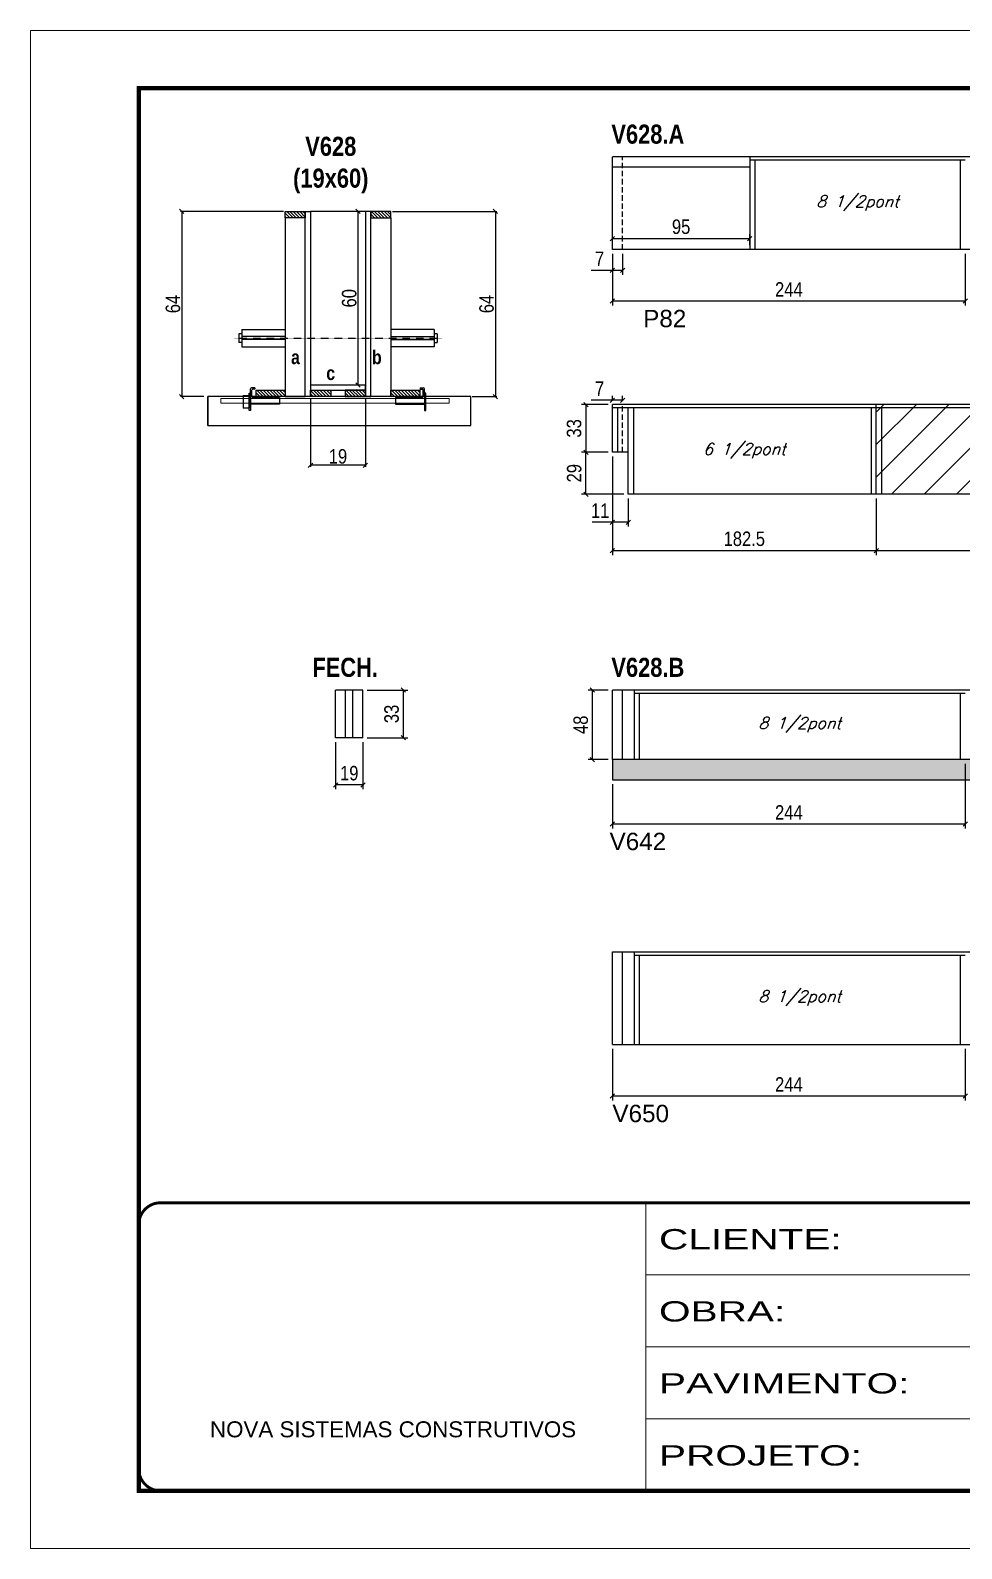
# Model space of a CAD drawing. Extents: x 3309 to 9590, y -2522 to 14608.
# Drawn here: x 6493 to 7137, y 8964 to 10014 of the extents above; entities that cross this region are included whole.
import ezdxf

# ---------------------------------------------------------------- set-up
doc = ezdxf.new("R2010")
doc.units = 0
for name, pattern in [('CONTINUO', [0]), ('DASHED', [0.75, 0.5, -0.25]), ('HIDDEN', [0.375, 0.25, -0.125])]:
    doc.linetypes.add(name, pattern=pattern)
for name, color, linetype in [('5', 5, 'Continuous'), ('barrote', 251, 'Continuous'), ('COTA', 241, 'Continuous'), ('detalhes', 4, 'Continuous'), ('NOMENCLATURA', 7, 'Continuous'), ('Painéis', 200, 'Continuous'), ('presilha', 1, 'Continuous'), ('SARR_2.2x10', 60, 'Continuous'), ('SARR_2.2x7', 40, 'Continuous'), ('SARR_3.5x7', 81, 'Continuous'), ('TENSOR', 3, 'Continuous'), ('texto', 7, 'Continuous')]:
    doc.layers.add(name, color=color, linetype=linetype)
for name, color, linetype, lineweight in [('CONCRETO', 251, 'Continuous', 25), ('Folhas', 255, 'Continuous', 9), ('Hachura', 251, 'Continuous', 9), ('SARRAFO DE PRESSAO', 251, 'DASHED', 9), ('SCO-___-LAJ', 2, 'Continuous', 0)]:
    doc.layers.add(name, color=color, linetype=linetype, lineweight=lineweight)
doc.styles.add('ARIAL', font='arial.ttf')
doc.styles.add('COTA TECNICA', font='techl___.ttf', dxfattribs={"height": 10})
doc.styles.add('COTA TECNICA 2X', font='techl___.ttf', dxfattribs={"height": 10})
doc.styles.add('Romans', font='romans.shx')
doc.styles.get("Standard").update_dxf_attribs({"font": 'arial.ttf'})
doc.styles.add('TECNICA', font='techb___.ttf', dxfattribs={"height": 10})
doc.styles.add('Tecnologia', font='')
doc.styles.get('Tecnologia').set_extended_font_data('Forgotten Futurist')
doc.dimstyles.new('PAINEL', dxfattribs={"dimtxt": 10, "dimasz": 3, "dimexe": 3, "dimexo": 3, "dimgap": 3, "dimtad": 1, "dimdec": 1, "dimzin": 12, "dimdsep": 46, "dimtxsty": 'COTA TECNICA', "dimblk1": 'OBLIQUE', "dimblk2": 'OBLIQUE', "dimsah": 1, "dimcen": 0.9, "dimclrd": 4, "dimclre": 4, "dimclrt": 240, "dimadec": 1, "dimazin": 3, "dimtfac": 1, "dimtdec": 1, "dimtmove": 0, "dimatfit": 3, "dimfxl": 1, "dimtolj": 1, "dimtzin": 12, "dimarcsym": 0})
doc.dimstyles.new('SECAO', dxfattribs={"dimscale": 0.333333, "dimtxt": 5, "dimasz": 9, "dimexe": 3, "dimexo": 3, "dimgap": 3, "dimtad": 1, "dimdec": 1, "dimlfac": 0.5, "dimzin": 12, "dimdsep": 46, "dimtxsty": 'COTA TECNICA 2X', "dimblk1": 'OBLIQUE', "dimblk2": 'OBLIQUE', "dimsah": 1, "dimcen": 0.9, "dimclrd": 4, "dimclre": 4, "dimclrt": 240, "dimadec": 1, "dimazin": 3, "dimtfac": 1, "dimtdec": 1, "dimtmove": 0, "dimatfit": 3, "dimfxl": 1, "dimtolj": 1, "dimtzin": 12, "dimarcsym": 0})
pattern_1 = [(135, (39922.1493, -113751.8887), (-1.122532015, -1.122532015), [])]

# ---------------------------------------------------------------- blocks, each defined once
blk = doc.blocks.new('9999999999')
at = {"color": 30, "linetype": 'CONTINUO'}
for p, q in [((98564.6, 34230.2), (98564.6, 34429.4)), ((98564.6, 34379.6), (99584, 34379.6)), ((98564.6, 34329.8), (99488, 34329.8)), ((98564.6, 34280), (99488, 34280))]:
    blk.add_line(p, q, dxfattribs=at)
at = {"color": 30, "linetype": 'CONTINUO', "const_width": 2}
blk.add_lwpolyline([(99584, 34230.2), (99584, 34414.4, 0.414214), (99569, 34429.4), (98229, 34429.4, 0.414214), (98214, 34414.4), (98214, 34245.2, 0.414214), (98229, 34230.2), (99584, 34230.2)], format="xyb", dxfattribs=at)
at = {"layer": 'Folhas'}
blk.add_lwpolyline([(98139, 34190.2), (99624, 34190.2), (99624, 35240.2), (98139, 35240.2)], close=True, dxfattribs=at)
at = {"layer": 'Folhas', "color": 30, "const_width": 3}
blk.add_lwpolyline([(98214, 34230.2), (99584, 34230.2), (99584, 35200.2), (98214, 35200.2)], close=True, dxfattribs=at)
at = {"color": 7, "linetype": 'Continuous', "ltscale": 5, "style": 'ARIAL'}
blk.add_text('NOVA SISTEMAS CONSTRUTIVOS', height=11.059, dxfattribs=at).set_placement((98263.2, 34267.2))
at = {"layer": 'Folhas', "color": 7, "style": 'Tecnologia', "width": 1.5}
for s, p in [('CLIENTE:', (98573.7, 34397.2)), ('OBRA:', (98573.7, 34347.3)), ('PAVIMENTO:', (98573.7, 34297.5)), ('PROJETO:', (98573.7, 34247.7))]:
    blk.add_text(s, height=14, dxfattribs=at).set_placement(p)
blk = doc.blocks.new('_Oblique')
at = {"color": 0, "linetype": 'ByBlock', "lineweight": -2}
blk.add_line((-0.5, -0.5), (0.5, 0.5), dxfattribs=at)
blk = doc.blocks.new('*D462')
at = {"layer": 'COTA', "color": 4, "lineweight": -2, "transparency": 16777216}
for p, q in [((6686.6, 9759.3), (6686.6, 9711.8)), ((6724.6, 9759.3), (6724.6, 9711.8)), ((6724.6, 9712.8), (6686.6, 9712.8))]:
    blk.add_line(p, q, dxfattribs=at)
at = {"layer": 'Defpoints', "color": 0, "transparency": 16777216}
for p in [(6686.6, 9760.3), (6724.6, 9760.3), (6686.6, 9712.8)]:
    blk.add_point(p, dxfattribs=at)
at = {"layer": 'COTA', "color": 4, "lineweight": -2, "transparency": 16777216, "xscale": 3, "yscale": 3, "zscale": 3, "rotation": 180}
blk.add_blockref('_Oblique', (6686.6, 9712.8), dxfattribs=at)
at = {"layer": 'COTA', "color": 4, "lineweight": -2, "transparency": 16777216, "xscale": 3, "yscale": 3, "zscale": 3}
blk.add_blockref('_Oblique', (6724.6, 9712.8), dxfattribs=at)
at = {"layer": 'COTA', "color": 240, "transparency": 16777216, "insert": (6705.6, 9718.9), "char_height": 10, "attachment_point": 5, "style": 'COTA TECNICA 2X'}
blk.add_mtext('\\A1;19', dxfattribs=at)
blk = doc.blocks.new('PRESILHA METÁLICA 1')
at = {"layer": 'presilha'}
for p, q in [((7.5, 10.6), (7.5, 19.9)), ((12, 21), (8.6, 21)), ((9, 11.6), (9, 18.9)), ((12, 19.5), (9.6, 19.5)), ((12, 21), (12, 19.5)), ((0, 13), (6, 13)), ((0, 13), (0, 0)), ((6, 0), (0, 0)), ((6, 15.5), (7.5, 15.5)), ((6, -2.5), (6, 15.5)), ((6, 13), (6, 0)), ((7.5, 15.5), (7.5, -2.5)), ((37.5, 4.1), (7.5, 4.1)), ((37.5, 11), (9.6, 11)), ((37.5, 11), (37.5, 4.1)), ((7.5, -2.5), (6, -2.5))]:
    blk.add_line(p, q, dxfattribs=at)
for centre, radius, start, end in [((8.6, 19.9), 1.14, 90, 180), ((9.6, 18.9), 0.57, 90, 180), ((9.6, 11.6), 0.57, 180, 270)]:
    blk.add_arc(centre, radius, start, end, dxfattribs=at)
blk = doc.blocks.new('PRESILHA METÁLICA 2')
at = {"layer": 'presilha'}
for p, q in [((-5.2, 23.5), (-5.2, 22)), ((-5.2, 23.5), (-1.9, 23.5)), ((-5.2, 22), (-2.8, 22)), ((-2.2, 14.1), (-2.2, 21.4)), ((0.8, 18), (-0.8, 18)), ((-0.8, 18), (-0.8, 0)), ((-0.8, 14.6), (-0.8, 22.4)), ((0.8, 0), (0.8, 18)), ((-30.8, 13.5), (-30.8, 6.6)), ((-30.8, 13.5), (-2.8, 13.5)), ((-30.8, 6.6), (-0.8, 6.6)), ((-0.8, 0), (0.8, 0))]:
    blk.add_line(p, q, dxfattribs=at)
for centre, radius, start, end in [((-2.8, 21.4), 0.57, 0, 90), ((-1.9, 22.4), 1.14, 0, 90), ((-2.8, 14.1), 0.57, 270, 0)]:
    blk.add_arc(centre, radius, start, end, dxfattribs=at)
blk = doc.blocks.new('*D463')
at = {"layer": 'COTA', "color": 4, "lineweight": -2, "transparency": 16777216}
for p, q in [((6668, 9888.3), (6596.6, 9888.3)), ((6597.6, 9888.3), (6597.6, 9760.3)), ((6612.8, 9760.3), (6596.6, 9760.3))]:
    blk.add_line(p, q, dxfattribs=at)
at = {"layer": 'Defpoints', "color": 0, "transparency": 16777216}
for p in [(6669, 9888.3), (6597.6, 9760.3), (6613.8, 9760.3)]:
    blk.add_point(p, dxfattribs=at)
at = {"layer": 'COTA', "color": 4, "lineweight": -2, "transparency": 16777216, "xscale": 3, "yscale": 3, "zscale": 3}
for p, rotation in [((6597.6, 9888.3), 90), ((6597.6, 9760.3), 270)]:
    blk.add_blockref('_Oblique', p, dxfattribs=dict(at, rotation=rotation))
at = {"layer": 'COTA', "color": 240, "transparency": 16777216, "insert": (6591.5, 9824.3), "char_height": 10, "attachment_point": 5, "rotation": 90, "style": 'COTA TECNICA 2X'}
blk.add_mtext('\\A1;64', dxfattribs=at)
blk = doc.blocks.new('*D464')
at = {"layer": 'COTA', "color": 4, "lineweight": -2, "transparency": 16777216}
for p, q in [((6743.2, 9888.3), (6815.5, 9888.3)), ((6814.5, 9888.3), (6814.5, 9760.3)), ((6798.4, 9760.3), (6815.5, 9760.3))]:
    blk.add_line(p, q, dxfattribs=at)
at = {"layer": 'Defpoints', "color": 0, "transparency": 16777216}
for p in [(6742.2, 9888.3), (6797.4, 9760.3), (6814.5, 9760.3)]:
    blk.add_point(p, dxfattribs=at)
at = {"layer": 'COTA', "color": 4, "lineweight": -2, "transparency": 16777216, "xscale": 3, "yscale": 3, "zscale": 3}
for p, rotation in [((6814.5, 9888.3), 90), ((6814.5, 9760.3), 270)]:
    blk.add_blockref('_Oblique', p, dxfattribs=dict(at, rotation=rotation))
at = {"layer": 'COTA', "color": 240, "transparency": 16777216, "insert": (6808.4, 9824.3), "char_height": 10, "attachment_point": 5, "rotation": 90, "style": 'COTA TECNICA 2X'}
blk.add_mtext('\\A1;64', dxfattribs=at)
blk = doc.blocks.new('*D465')
at = {"layer": 'COTA', "color": 4, "lineweight": -2, "transparency": 16777216}
for p, q in [((6723.6, 9888.3), (6718.5, 9888.3)), ((6719.5, 9768.3), (6719.5, 9888.3)), ((6723.6, 9768.3), (6718.5, 9768.3))]:
    blk.add_line(p, q, dxfattribs=at)
at = {"layer": 'Defpoints', "color": 0, "transparency": 16777216}
for p in [(6719.5, 9888.3), (6724.6, 9888.3), (6724.6, 9768.3)]:
    blk.add_point(p, dxfattribs=at)
at = {"layer": 'COTA', "color": 4, "lineweight": -2, "transparency": 16777216, "xscale": 3, "yscale": 3, "zscale": 3}
for p, rotation in [((6719.5, 9888.3), 90), ((6719.5, 9768.3), 270)]:
    blk.add_blockref('_Oblique', p, dxfattribs=dict(at, rotation=rotation))
at = {"layer": 'COTA', "color": 240, "transparency": 16777216, "insert": (6713.4, 9828.3), "char_height": 10, "attachment_point": 5, "rotation": 90, "style": 'COTA TECNICA 2X'}
blk.add_mtext('\\A1;60', dxfattribs=at)
blk = doc.blocks.new('*D467')
at = {"layer": 'COTA', "color": 4, "linetype": 'ByBlock', "lineweight": -2, "transparency": 16777216}
for p, q in [((6895.4, 9859), (6895.4, 9823.3)), ((7139.4, 9859), (7139.4, 9823.3)), ((7139.4, 9826.3), (6895.4, 9826.3))]:
    blk.add_line(p, q, dxfattribs=at)
at = {"layer": 'Defpoints', "color": 0, "linetype": 'ByBlock', "transparency": 16777216}
for p in [(6895.4, 9862), (7139.4, 9862), (6895.4, 9826.3)]:
    blk.add_point(p, dxfattribs=at)
at = {"layer": 'COTA', "color": 4, "linetype": 'ByBlock', "lineweight": -2, "transparency": 16777216, "xscale": 3, "yscale": 3, "zscale": 3, "rotation": 180}
blk.add_blockref('_Oblique', (6895.4, 9826.3), dxfattribs=at)
at = {"layer": 'COTA', "color": 4, "linetype": 'ByBlock', "lineweight": -2, "transparency": 16777216, "xscale": 3, "yscale": 3, "zscale": 3}
blk.add_blockref('_Oblique', (7139.4, 9826.3), dxfattribs=at)
at = {"layer": 'COTA', "color": 240, "linetype": 'ByBlock', "transparency": 16777216, "insert": (7017.4, 9834.4), "char_height": 10, "attachment_point": 5, "style": 'COTA TECNICA'}
blk.add_mtext('\\A1;244', dxfattribs=at)
blk = doc.blocks.new('*D472')
at = {"layer": 'COTA', "color": 4, "lineweight": -2, "transparency": 16777216}
for p, q in [((6895.4, 9859), (6895.4, 9844.6)), ((6902.4, 9859), (6902.4, 9844.6)), ((6895.4, 9847.6), (6880.7, 9847.6)), ((6902.4, 9847.6), (6895.4, 9847.6))]:
    blk.add_line(p, q, dxfattribs=at)
at = {"layer": 'Defpoints', "color": 0, "transparency": 16777216}
for p in [(6895.4, 9862), (6902.4, 9862), (6895.4, 9847.6)]:
    blk.add_point(p, dxfattribs=at)
at = {"layer": 'COTA', "color": 4, "lineweight": -2, "transparency": 16777216, "xscale": 3, "yscale": 3, "zscale": 3, "rotation": 180}
blk.add_blockref('_Oblique', (6895.4, 9847.6), dxfattribs=at)
at = {"layer": 'COTA', "color": 4, "lineweight": -2, "transparency": 16777216, "xscale": 3, "yscale": 3, "zscale": 3}
blk.add_blockref('_Oblique', (6902.4, 9847.6), dxfattribs=at)
at = {"layer": 'COTA', "color": 240, "transparency": 16777216, "insert": (6886.5, 9855.6), "char_height": 10, "attachment_point": 5, "style": 'COTA TECNICA'}
blk.add_mtext('\\A1;7', dxfattribs=at)
blk = doc.blocks.new('*D473')
at = {"layer": 'COTA', "color": 4, "lineweight": -2, "transparency": 16777216}
for p, q in [((6895.4, 9865), (6895.4, 9872.6)), ((6990.4, 9865), (6990.4, 9872.6)), ((6895.4, 9869.6), (6990.4, 9869.6))]:
    blk.add_line(p, q, dxfattribs=at)
at = {"layer": 'Defpoints', "color": 0, "transparency": 16777216}
for p in [(6895.4, 9862), (6990.4, 9869.6), (6990.4, 9862)]:
    blk.add_point(p, dxfattribs=at)
at = {"layer": 'COTA', "color": 4, "lineweight": -2, "transparency": 16777216, "xscale": 3, "yscale": 3, "zscale": 3, "rotation": 180}
blk.add_blockref('_Oblique', (6895.4, 9869.6), dxfattribs=at)
at = {"layer": 'COTA', "color": 4, "lineweight": -2, "transparency": 16777216, "xscale": 3, "yscale": 3, "zscale": 3}
blk.add_blockref('_Oblique', (6990.4, 9869.6), dxfattribs=at)
at = {"layer": 'COTA', "color": 240, "transparency": 16777216, "insert": (6942.9, 9877.7), "char_height": 10, "attachment_point": 5, "style": 'COTA TECNICA'}
blk.add_mtext('\\A1;95', dxfattribs=at)
blk = doc.blocks.new('*D476')
at = {"layer": 'COTA', "color": 4, "linetype": 'ByBlock', "lineweight": -2, "transparency": 16777216}
for p, q in [((7077.9, 9689.8), (7077.9, 9650.7)), ((7321.9, 9689.8), (7321.9, 9650.7)), ((7321.9, 9653.7), (7077.9, 9653.7))]:
    blk.add_line(p, q, dxfattribs=at)
at = {"layer": 'Defpoints', "color": 0, "linetype": 'ByBlock', "transparency": 16777216}
for p in [(7077.9, 9692.8), (7321.9, 9692.8), (7077.9, 9653.7)]:
    blk.add_point(p, dxfattribs=at)
at = {"layer": 'COTA', "color": 4, "linetype": 'ByBlock', "lineweight": -2, "transparency": 16777216, "xscale": 3, "yscale": 3, "zscale": 3, "rotation": 180}
blk.add_blockref('_Oblique', (7077.9, 9653.7), dxfattribs=at)
at = {"layer": 'COTA', "color": 4, "linetype": 'ByBlock', "lineweight": -2, "transparency": 16777216, "xscale": 3, "yscale": 3, "zscale": 3}
blk.add_blockref('_Oblique', (7321.9, 9653.7), dxfattribs=at)
at = {"layer": 'COTA', "color": 240, "linetype": 'ByBlock', "transparency": 16777216, "insert": (7199.9, 9661.8), "char_height": 10, "attachment_point": 5, "style": 'COTA TECNICA'}
blk.add_mtext('\\A1;244', dxfattribs=at)
blk = doc.blocks.new('*D477')
at = {"layer": 'COTA', "color": 4, "linetype": 'ByBlock', "lineweight": -2, "transparency": 16777216}
for p, q in [((6895.4, 9718.8), (6895.4, 9650.7)), ((7077.9, 9689.8), (7077.9, 9650.7)), ((7077.9, 9653.7), (6895.4, 9653.7))]:
    blk.add_line(p, q, dxfattribs=at)
at = {"layer": 'Defpoints', "color": 0, "linetype": 'ByBlock', "transparency": 16777216}
for p in [(6895.4, 9721.8), (7077.9, 9692.8), (6895.4, 9653.7)]:
    blk.add_point(p, dxfattribs=at)
at = {"layer": 'COTA', "color": 4, "linetype": 'ByBlock', "lineweight": -2, "transparency": 16777216, "xscale": 3, "yscale": 3, "zscale": 3, "rotation": 180}
blk.add_blockref('_Oblique', (6895.4, 9653.7), dxfattribs=at)
at = {"layer": 'COTA', "color": 4, "linetype": 'ByBlock', "lineweight": -2, "transparency": 16777216, "xscale": 3, "yscale": 3, "zscale": 3}
blk.add_blockref('_Oblique', (7077.9, 9653.7), dxfattribs=at)
at = {"layer": 'COTA', "color": 240, "linetype": 'ByBlock', "transparency": 16777216, "insert": (6986.6, 9661.9), "char_height": 10, "attachment_point": 5, "style": 'COTA TECNICA'}
blk.add_mtext('\\A1;182.5', dxfattribs=at)
blk = doc.blocks.new('*D480')
at = {"layer": 'COTA', "color": 4, "lineweight": -2, "transparency": 16777216}
for p, q in [((6892.4, 9754.8), (6874.1, 9754.8)), ((6877.1, 9754.8), (6877.1, 9721.8)), ((6892.4, 9721.8), (6874.1, 9721.8))]:
    blk.add_line(p, q, dxfattribs=at)
at = {"layer": 'Defpoints', "color": 0, "transparency": 16777216}
for p in [(6895.4, 9754.8), (6877.1, 9721.8), (6895.4, 9721.8)]:
    blk.add_point(p, dxfattribs=at)
at = {"layer": 'COTA', "color": 4, "lineweight": -2, "transparency": 16777216, "xscale": 3, "yscale": 3, "zscale": 3}
for p, rotation in [((6877.1, 9754.8), 90), ((6877.1, 9721.8), 270)]:
    blk.add_blockref('_Oblique', p, dxfattribs=dict(at, rotation=rotation))
at = {"layer": 'COTA', "color": 240, "transparency": 16777216, "insert": (6868.9, 9738.3), "char_height": 10, "attachment_point": 5, "rotation": 90, "style": 'COTA TECNICA'}
blk.add_mtext('\\A1;33', dxfattribs=at)
blk = doc.blocks.new('*D481')
at = {"layer": 'COTA', "color": 4, "lineweight": -2, "transparency": 16777216}
for p, q in [((6892.4, 9721.8), (6874.1, 9721.8)), ((6877.1, 9692.8), (6877.1, 9721.8)), ((6903.4, 9692.8), (6874.1, 9692.8))]:
    blk.add_line(p, q, dxfattribs=at)
at = {"layer": 'Defpoints', "color": 0, "transparency": 16777216}
for p in [(6877.1, 9721.8), (6895.4, 9721.8), (6906.4, 9692.8)]:
    blk.add_point(p, dxfattribs=at)
at = {"layer": 'COTA', "color": 4, "lineweight": -2, "transparency": 16777216, "xscale": 3, "yscale": 3, "zscale": 3}
for p, rotation in [((6877.1, 9721.8), 90), ((6877.1, 9692.8), 270)]:
    blk.add_blockref('_Oblique', p, dxfattribs=dict(at, rotation=rotation))
at = {"layer": 'COTA', "color": 240, "transparency": 16777216, "insert": (6869, 9707.3), "char_height": 10, "attachment_point": 5, "rotation": 90, "style": 'COTA TECNICA'}
blk.add_mtext('\\A1;29', dxfattribs=at)
blk = doc.blocks.new('*D483')
at = {"layer": 'COTA', "color": 4, "linetype": 'ByBlock', "lineweight": -2, "transparency": 16777216}
for p, q in [((7139.4, 9506.3), (7139.4, 9461.7)), ((6895.4, 9492.3), (6895.4, 9461.7)), ((7139.4, 9464.7), (6895.4, 9464.7))]:
    blk.add_line(p, q, dxfattribs=at)
at = {"layer": 'Defpoints', "color": 0, "linetype": 'ByBlock', "transparency": 16777216}
for p in [(7139.4, 9509.3), (6895.4, 9495.3), (6895.4, 9464.7)]:
    blk.add_point(p, dxfattribs=at)
at = {"layer": 'COTA', "color": 4, "linetype": 'ByBlock', "lineweight": -2, "transparency": 16777216, "xscale": 3, "yscale": 3, "zscale": 3, "rotation": 180}
blk.add_blockref('_Oblique', (6895.4, 9464.7), dxfattribs=at)
at = {"layer": 'COTA', "color": 4, "linetype": 'ByBlock', "lineweight": -2, "transparency": 16777216, "xscale": 3, "yscale": 3, "zscale": 3}
blk.add_blockref('_Oblique', (7139.4, 9464.7), dxfattribs=at)
at = {"layer": 'COTA', "color": 240, "linetype": 'ByBlock', "transparency": 16777216, "insert": (7017.4, 9472.7), "char_height": 10, "attachment_point": 5, "style": 'COTA TECNICA'}
blk.add_mtext('\\A1;244', dxfattribs=at)
blk = doc.blocks.new('*D488')
at = {"layer": 'COTA', "color": 4, "lineweight": -2, "transparency": 16777216}
for p, q in [((6895.4, 9757.7), (6880.7, 9757.7)), ((6895.4, 9757.8), (6895.4, 9760.7)), ((6902.4, 9757.7), (6895.4, 9757.7)), ((6902.4, 9757.8), (6902.4, 9760.7))]:
    blk.add_line(p, q, dxfattribs=at)
at = {"layer": 'Defpoints', "color": 0, "transparency": 16777216}
for p in [(6895.4, 9757.7), (6895.4, 9754.8), (6902.4, 9754.8)]:
    blk.add_point(p, dxfattribs=at)
at = {"layer": 'COTA', "color": 4, "lineweight": -2, "transparency": 16777216, "xscale": 3, "yscale": 3, "zscale": 3, "rotation": 180}
blk.add_blockref('_Oblique', (6895.4, 9757.7), dxfattribs=at)
at = {"layer": 'COTA', "color": 4, "lineweight": -2, "transparency": 16777216, "xscale": 3, "yscale": 3, "zscale": 3}
blk.add_blockref('_Oblique', (6902.4, 9757.7), dxfattribs=at)
at = {"layer": 'COTA', "color": 240, "transparency": 16777216, "insert": (6886.5, 9765.8), "char_height": 10, "attachment_point": 5, "style": 'COTA TECNICA'}
blk.add_mtext('\\A1;7', dxfattribs=at)
blk = doc.blocks.new('*D489')
at = {"layer": 'COTA', "color": 4, "lineweight": -2, "transparency": 16777216}
for p, q in [((6895.4, 9718.8), (6895.4, 9670.4)), ((6906.4, 9689.8), (6906.4, 9670.4)), ((6895.4, 9673.4), (6881.3, 9673.4)), ((6906.4, 9673.4), (6895.4, 9673.4))]:
    blk.add_line(p, q, dxfattribs=at)
at = {"layer": 'Defpoints', "color": 0, "transparency": 16777216}
for p in [(6895.4, 9721.8), (6906.4, 9692.8), (6895.4, 9673.4)]:
    blk.add_point(p, dxfattribs=at)
at = {"layer": 'COTA', "color": 4, "lineweight": -2, "transparency": 16777216, "xscale": 3, "yscale": 3, "zscale": 3, "rotation": 180}
blk.add_blockref('_Oblique', (6895.4, 9673.4), dxfattribs=at)
at = {"layer": 'COTA', "color": 4, "lineweight": -2, "transparency": 16777216, "xscale": 3, "yscale": 3, "zscale": 3}
blk.add_blockref('_Oblique', (6906.4, 9673.4), dxfattribs=at)
at = {"layer": 'COTA', "color": 240, "transparency": 16777216, "insert": (6886.9, 9681.4), "char_height": 10, "attachment_point": 5, "style": 'COTA TECNICA'}
blk.add_mtext('\\A1;11', dxfattribs=at)
blk = doc.blocks.new('*D497')
at = {"layer": 'COTA', "color": 4, "lineweight": -2, "transparency": 16777216}
for p, q in [((6895.4, 9309.3), (6895.4, 9273.5)), ((7139.4, 9309.3), (7139.4, 9273.5)), ((7139.4, 9276.5), (6895.4, 9276.5))]:
    blk.add_line(p, q, dxfattribs=at)
at = {"layer": 'Defpoints', "color": 0, "transparency": 16777216}
for p in [(6895.4, 9312.3), (7139.4, 9312.3), (6895.4, 9276.5)]:
    blk.add_point(p, dxfattribs=at)
at = {"layer": 'COTA', "color": 4, "lineweight": -2, "transparency": 16777216, "xscale": 3, "yscale": 3, "zscale": 3, "rotation": 180}
blk.add_blockref('_Oblique', (6895.4, 9276.5), dxfattribs=at)
at = {"layer": 'COTA', "color": 4, "lineweight": -2, "transparency": 16777216, "xscale": 3, "yscale": 3, "zscale": 3}
blk.add_blockref('_Oblique', (7139.4, 9276.5), dxfattribs=at)
at = {"layer": 'COTA', "color": 240, "transparency": 16777216, "insert": (7017.4, 9284.6), "char_height": 10, "attachment_point": 5, "style": 'COTA TECNICA'}
blk.add_mtext('\\A1;244', dxfattribs=at)
blk = doc.blocks.new('*D1300')
at = {"layer": 'COTA', "color": 4, "lineweight": -2, "transparency": 16777216}
for p, q in [((6892.4, 9557.3), (6878.6, 9557.3)), ((6881.6, 9509.3), (6881.6, 9557.3)), ((6892.4, 9509.3), (6878.6, 9509.3))]:
    blk.add_line(p, q, dxfattribs=at)
at = {"layer": 'Defpoints', "color": 0, "transparency": 16777216}
for p in [(6881.6, 9557.3), (6895.4, 9557.3), (6895.4, 9509.3)]:
    blk.add_point(p, dxfattribs=at)
at = {"layer": 'COTA', "color": 4, "lineweight": -2, "transparency": 16777216, "xscale": 3, "yscale": 3, "zscale": 3}
for p, rotation in [((6881.6, 9557.3), 90), ((6881.6, 9509.3), 270)]:
    blk.add_blockref('_Oblique', p, dxfattribs=dict(at, rotation=rotation))
at = {"layer": 'COTA', "color": 240, "transparency": 16777216, "insert": (6873.5, 9533.3), "char_height": 10, "attachment_point": 5, "rotation": 90, "style": 'COTA TECNICA'}
blk.add_mtext('\\A1;48', dxfattribs=at)
blk = doc.blocks.new('*D1301')
at = {"layer": 'COTA', "color": 4, "lineweight": -2, "transparency": 16777216}
for p, q in [((6703.9, 9521.3), (6703.9, 9488.7)), ((6722.9, 9521.3), (6722.9, 9488.7)), ((6722.9, 9491.7), (6703.9, 9491.7))]:
    blk.add_line(p, q, dxfattribs=at)
at = {"layer": 'Defpoints', "color": 0, "transparency": 16777216}
for p in [(6703.9, 9524.3), (6722.9, 9524.3), (6703.9, 9491.7)]:
    blk.add_point(p, dxfattribs=at)
at = {"layer": 'COTA', "color": 4, "lineweight": -2, "transparency": 16777216, "xscale": 3, "yscale": 3, "zscale": 3, "rotation": 180}
blk.add_blockref('_Oblique', (6703.9, 9491.7), dxfattribs=at)
at = {"layer": 'COTA', "color": 4, "lineweight": -2, "transparency": 16777216, "xscale": 3, "yscale": 3, "zscale": 3}
blk.add_blockref('_Oblique', (6722.9, 9491.7), dxfattribs=at)
at = {"layer": 'COTA', "color": 240, "transparency": 16777216, "insert": (6713.4, 9499.8), "char_height": 10, "attachment_point": 5, "style": 'COTA TECNICA'}
blk.add_mtext('\\A1;19', dxfattribs=at)
blk = doc.blocks.new('*D1302')
at = {"layer": 'COTA', "color": 4, "lineweight": -2, "transparency": 16777216}
for p, q in [((6725.9, 9557.3), (6753.9, 9557.3)), ((6750.9, 9524.3), (6750.9, 9557.3)), ((6725.9, 9524.3), (6753.9, 9524.3))]:
    blk.add_line(p, q, dxfattribs=at)
at = {"layer": 'Defpoints', "color": 0, "transparency": 16777216}
for p in [(6722.9, 9557.3), (6750.9, 9557.3), (6722.9, 9524.3)]:
    blk.add_point(p, dxfattribs=at)
at = {"layer": 'COTA', "color": 4, "lineweight": -2, "transparency": 16777216, "xscale": 3, "yscale": 3, "zscale": 3}
for p, rotation in [((6750.9, 9557.3), 90), ((6750.9, 9524.3), 270)]:
    blk.add_blockref('_Oblique', p, dxfattribs=dict(at, rotation=rotation))
at = {"layer": 'COTA', "color": 240, "transparency": 16777216, "insert": (6742.7, 9540.8), "char_height": 10, "attachment_point": 5, "rotation": 90, "style": 'COTA TECNICA'}
blk.add_mtext('\\A1;33', dxfattribs=at)

msp = doc.modelspace()

# ---------------------------------------------------------------- hatches: boundary and pattern name
at = {"layer": 'COTA'}
h = msp.add_hatch(dxfattribs=at)
h.set_pattern_fill('AR-CONC', color=256, scale=0.03)
h.set_pattern_definition([(50, (0, -44.7852), (5.46554, -0.4781726), [0.5715, -6.2865]), (355, (0, -44.785), (-1.0573026, 5.7317054), [0.4572, -5.0292175]), (100.451445, (0.4555, -44.825), (4.4082374, 5.2535326), [0.4857003, -5.3427073]), (46.1842, (0, -43.261), (8.1323712, -1.26127), [0.85725, -9.42975]), (96.63556, (0.678, -43.366), (7.122124, 7.4227837), [0.7285507, -8.014068]), (351.18415, (0, -43.261), (7.122124, 7.422784), [0.685799, -7.543792]), (21, (0.762, -43.6422), (4.5484317, -3.067956), [0.5715, -6.2865]), (326, (0.762, -43.642), (1.8540609, 5.525639), [0.4572, -5.0292]), (71.451445, (1.141, -43.898), (6.4024926, 2.457683), [0.4857003, -5.3426981]), (37.5, (0, -44.7852), (0.0926581, 2.53665117), [0, -4.96824, 0, -5.1054, 0, -5.04825]), (7.5, (0, -44.7852), (2.0045899, 3.00541724), [0, -2.91084, 0, -4.85394, 0, -1.92405]), (327.5, (-1.6993, -44.7852), (4.06771786, -0.17186232), [0, -1.905, 0, -5.9436, 0, -7.8867]), (317.5, (-2.4613, -44.7852), (4.4438754, 0.7627947), [0, -2.4765, 0, -3.94716, 0, -5.6007])])
h.paths.add_polyline_path([(6895.4, 9509.26), (6895.4, 9495.26), (7524.4, 9495.26), (7524.4, 9524.26), (7513.4, 9524.26), (7513.4, 9509.26)])
at = {"layer": 'Hachura', "linetype": 'ByBlock'}
h = msp.add_hatch(dxfattribs=at)
h.set_pattern_fill('ANSI31', color=256, scale=5)
h.paths.add_polyline_path([(7077.9, 9754.76), (7077.9, 9692.76), (7321.9, 9692.76), (7321.9, 9754.76)])
h.paths.add_polyline_path([(7321.9, 9754.76), (7321.9, 9692.76), (7565.91, 9692.76), (7565.91, 9754.76)])
at = {"layer": 'SARR_2.2x10'}
h = msp.add_hatch(dxfattribs=at)
h.set_pattern_fill('ANSI31', color=256, scale=0.5, angle=90)
h.set_pattern_definition([(135, (39842.5493, -113751.8887), (-1.122532015, -1.122532015), [])])
h.paths.add_polyline_path([(6649.01, 9764.68), (6649.01, 9760.28), (6669.01, 9760.28), (6669.01, 9764.68)])
h = msp.add_hatch(dxfattribs=at)
h.set_pattern_fill('ANSI31', color=256, scale=0.5, angle=90)
h.set_pattern_definition([(135, (39935.7493, -113751.8887), (-1.122532015, -1.122532015), [])])
h.paths.add_polyline_path([(6742.21, 9764.68), (6742.21, 9760.28), (6762.21, 9760.28), (6762.21, 9764.68)])
at = {"layer": 'SARR_2.2x7'}
h = msp.add_hatch(dxfattribs=at)
h.set_pattern_fill('ANSI31', color=256, scale=0.5, angle=90)
h.set_pattern_definition([(135, (39856.5493, -113628.2887), (-1.122532015, -1.122532015), [])])
h.paths.add_polyline_path([(6683.01, 9888.28), (6683.01, 9883.88), (6669.01, 9883.88), (6669.01, 9888.28)])
h = msp.add_hatch(dxfattribs=at)
h.set_pattern_fill('ANSI31', color=256, scale=0.5, angle=90)
h.set_pattern_definition([(135, (39836.5493, -113628.2887), (-1.122532015, -1.122532015), [])])
h.paths.add_polyline_path([(6728.21, 9888.28), (6728.21, 9883.88), (6742.21, 9883.88), (6742.21, 9888.28)])
h = msp.add_hatch(dxfattribs=at)
h.set_pattern_fill('ANSI31', color=256, scale=0.5, angle=90)
h.set_pattern_definition(pattern_1)
h.paths.add_polyline_path([(6700.61, 9760.28), (6700.61, 9764.68), (6686.61, 9764.68), (6686.61, 9760.28)])
h = msp.add_hatch(dxfattribs=at)
h.set_pattern_fill('ANSI31', color=256, scale=0.5, angle=90)
h.set_pattern_definition(pattern_1)
h.paths.add_polyline_path([(6710.61, 9764.68), (6710.61, 9760.28), (6724.61, 9760.28), (6724.61, 9764.68)])

# ---------------------------------------------------------------- linework, layer by layer
at = {"ltscale": 3}
for p, q in [((6637.01, 9803.73), (6637.01, 9797.73)), ((6639.01, 9803.73), (6637.01, 9803.73)), ((6639.01, 9797.73), (6637.01, 9797.73)), ((6639.01, 9806.73), (6639.01, 9794.73)), ((6639.01, 9806.73), (6669.01, 9806.73)), ((6669.01, 9801.73), (6639.01, 9801.73)), ((6669.01, 9799.73), (6639.01, 9799.73)), ((6772.21, 9806.73), (6742.21, 9806.73)), ((6742.21, 9801.73), (6772.21, 9801.73)), ((6742.21, 9799.73), (6772.21, 9799.73)), ((6772.21, 9806.73), (6772.21, 9794.73)), ((6774.21, 9803.73), (6772.21, 9803.73)), ((6772.21, 9797.73), (6774.21, 9797.73)), ((6774.21, 9803.73), (6774.21, 9797.73)), ((6639.01, 9794.73), (6669.01, 9794.73)), ((6772.21, 9794.73), (6742.21, 9794.73))]:
    msp.add_line(p, q, dxfattribs=at)
at = {"layer": 'barrote'}
msp.add_lwpolyline([(6615.56, 9740.28), (6797.47, 9740.28), (6797.47, 9760.28), (6615.56, 9760.28)], close=True, dxfattribs=at)
at = {"layer": 'CONCRETO', "linetype": 'Continuous'}
msp.add_line((6724.61, 9888.28), (6686.61, 9888.28), dxfattribs=at)
at = {"layer": 'COTA'}
for p, q in [((6895.4, 9509.26), (6895.4, 9495.26)), ((6895.4, 9495.26), (7524.4, 9495.26))]:
    msp.add_line(p, q, dxfattribs=at)
at = {"layer": 'detalhes', "color": 250}
msp.add_line((6615.56, 9740.28), (6615.56, 9760.28), dxfattribs=at)
at = {"layer": 'Painéis', "linetype": 'ByBlock'}
for p, q in [((7817.4, 9926.03), (6895.4, 9926.03)), ((6895.4, 9862.03), (6895.4, 9926.03)), ((7817.4, 9862.03), (6895.4, 9862.03)), ((7565.91, 9754.76), (6895.4, 9754.76)), ((6895.4, 9721.76), (6895.4, 9754.76)), ((7077.9, 9692.76), (7077.9, 9754.76)), ((6906.4, 9721.76), (6895.4, 9721.76)), ((6906.4, 9692.76), (6906.4, 9721.76)), ((7565.91, 9692.76), (6906.4, 9692.76)), ((6722.89, 9557.26), (6703.89, 9557.26)), ((6703.89, 9524.26), (6703.89, 9557.26)), ((6722.89, 9524.26), (6722.89, 9557.26)), ((7524.4, 9557.26), (6895.4, 9557.26)), ((6895.4, 9509.26), (6895.4, 9557.26)), ((6722.89, 9524.26), (6703.89, 9524.26)), ((7513.4, 9509.26), (6895.4, 9509.26)), ((6895.4, 9376.25), (7764.4, 9376.25)), ((6895.4, 9312.25), (6895.4, 9376.25)), ((6895.4, 9312.25), (7764.4, 9312.25))]:
    msp.add_line(p, q, dxfattribs=at)
at = {"layer": 'Painéis', "linetype": 'Continuous'}
for points in [[(6683.01, 9760.28), (6683.01, 9888.28), (6686.61, 9888.28), (6686.61, 9760.28)], [(6728.21, 9760.28), (6728.21, 9888.28), (6724.61, 9888.28), (6724.61, 9760.28)], [(6724.61, 9768.28), (6686.61, 9768.28), (6686.61, 9764.68), (6724.61, 9764.68)]]:
    msp.add_lwpolyline(points, close=True, dxfattribs=at)
at = {"layer": 'SARR_2.2x10'}
for points in [[(6649.01, 9764.68), (6669.01, 9764.68), (6669.01, 9760.28), (6649.01, 9760.28)], [(6742.21, 9764.68), (6762.21, 9764.68), (6762.21, 9760.28), (6742.21, 9760.28)]]:
    msp.add_lwpolyline(points, close=True, dxfattribs=at)
at = {"layer": 'SARR_2.2x7', "linetype": 'HIDDEN', "ltscale": 15}
for p, q in [((6902.4, 9862.03), (6902.4, 9926.03)), ((6902.4, 9721.76), (6902.4, 9754.76))]:
    msp.add_line(p, q, dxfattribs=at)
at = {"layer": 'SARR_2.2x7', "linetype": 'Continuous'}
for p, q in [((7139.4, 9923.83), (6990.4, 9923.83)), ((6990.4, 9919.03), (6895.4, 9919.03)), ((7077.9, 9752.56), (6895.4, 9752.56)), ((7321.9, 9752.56), (7077.9, 9752.56)), ((6710.89, 9524.26), (6710.89, 9557.26)), ((6715.89, 9524.26), (6715.89, 9557.26)), ((6902.4, 9509.26), (6902.4, 9557.26)), ((7139.4, 9555.06), (6910.4, 9555.06)), ((6902.4, 9312.25), (6902.4, 9376.25)), ((6910.4, 9374.05), (7139.4, 9374.05))]:
    msp.add_line(p, q, dxfattribs=at)
at = {"layer": 'SARR_2.2x7', "elevation": 0}
for points in [[(6669.01, 9888.28), (6683.01, 9888.28), (6683.01, 9883.88), (6669.01, 9883.88)], [(6742.21, 9888.28), (6728.21, 9888.28), (6728.21, 9883.88), (6742.21, 9883.88)]]:
    msp.add_lwpolyline(points, close=True, dxfattribs=at)
at = {"layer": 'SARR_2.2x7'}
for points in [[(6686.61, 9764.68), (6700.61, 9764.68), (6700.61, 9760.28), (6686.61, 9760.28)], [(6724.61, 9764.68), (6710.61, 9764.68), (6710.61, 9760.28), (6724.61, 9760.28)]]:
    msp.add_lwpolyline(points, close=True, dxfattribs=at)
at = {"layer": 'SARR_3.5x7'}
for p, q in [((6990.4, 9926.03), (6990.4, 9862.03)), ((6993.9, 9923.83), (6993.9, 9862.03)), ((7135.9, 9923.83), (7135.9, 9862.03)), ((6898.9, 9752.56), (6898.9, 9721.76)), ((6906.4, 9721.76), (6906.4, 9752.56)), ((6909.9, 9752.56), (6909.9, 9692.76)), ((7074.4, 9752.56), (7074.4, 9692.76)), ((7081.4, 9752.56), (7081.4, 9692.76)), ((6910.4, 9557.26), (6910.4, 9509.26)), ((6913.9, 9555.06), (6913.9, 9509.26)), ((7135.9, 9555.06), (7135.9, 9509.26)), ((6910.4, 9376.25), (6910.4, 9312.25)), ((6913.9, 9374.05), (6913.9, 9312.25)), ((7135.9, 9374.05), (7135.9, 9312.25))]:
    msp.add_line(p, q, dxfattribs=at)
for points in [[(6683.01, 9883.88), (6669.01, 9883.88), (6669.01, 9760.28), (6683.01, 9760.28)], [(6728.21, 9883.88), (6742.21, 9883.88), (6742.21, 9760.28), (6728.21, 9760.28)]]:
    msp.add_lwpolyline(points, close=True, dxfattribs=at)
at = {"layer": 'SCO-___-LAJ', "color": 1}
msp.add_lwpolyline([(6624.56, 9758.95), (6782.39, 9758.95), (6782.39, 9755.75), (6624.56, 9755.75)], close=True, dxfattribs=at)
at = {"layer": 'TENSOR', "linetype": 'HIDDEN', "ltscale": 0.5}
msp.add_line((6634.01, 9800.73), (6777.51, 9800.73), dxfattribs=at)

# ---------------------------------------------------------------- block references
at = {"layer": 'presilha', "xscale": 0.6666666666666666, "yscale": 0.6666666666666666, "zscale": 0.6666666666666666}
for name, p in [('PRESILHA METÁLICA 1', (6640.14, 9752.31)), ('PRESILHA METÁLICA 2', (6765.89, 9750.65))]:
    msp.add_blockref(name, p, dxfattribs=at)
at = {"layer": 'SARRAFO DE PRESSAO', "color": 6, "linetype": 'ByBlock'}
msp.add_blockref('9999999999', (-91646.11, -25226.65), dxfattribs=at)

# ---------------------------------------------------------------- texts
at = {"layer": '5', "linetype": 'Continuous'}
for s, rotation, p in [('P82', 359.99996, (6916.68, 9808.28)), ('V642', 359.99996, (6893.43, 9446.65)), ('V650', 0.00004, (6895.39, 9258.5))]:
    msp.add_text(s, height=12, rotation=rotation, dxfattribs=at).set_placement(p)
at = {"layer": 'detalhes', "style": 'TECNICA'}
for s, p in [('a', (6673.14, 9782.72)), ('b', (6729.11, 9782.71)), ('c', (6697.5, 9771.75))]:
    msp.add_text(s, height=9.6, dxfattribs=at).set_placement(p)
at = {"layer": 'NOMENCLATURA', "style": 'TECNICA'}
for s, p in [('V628.A', (6894.68, 9935.21)), ('FECH.', (6687.9, 9566.45)), ('V628.B', (6894.68, 9566.45))]:
    msp.add_text(s, height=13.2, dxfattribs=at).set_placement(p)
at = {"layer": 'NOMENCLATURA', "insert": (6700.61, 9939.98), "char_height": 13.2, "attachment_point": 2, "style": 'TECNICA'}
msp.add_mtext_dynamic_manual_height_columns('V628\\P(19x60)', width=300.2766, gutter_width=1, heights=[0], dxfattribs=at)
at = {"layer": 'texto', "color": 2, "char_height": 8, "attachment_point": 5, "style": 'Romans'}
for s, insert in [('{\\Q19;\\C256;8 1/2pont}', (7064.9, 9894.03)), ('{\\Q19;\\C256;6 1/2pont}', (6986.65, 9722.76)), ('{\\Q19;\\C256;8 1/2pont}', (7024.9, 9533.26)), ('{\\Q19;\\C256;8 1/2pont}', (7024.9, 9344.25))]:
    msp.add_mtext(s, dxfattribs=dict(at, insert=insert))

# ---------------------------------------------------------------- dimensions: what is measured, and where the dimension line sits
at = {"layer": 'COTA'}
for base, p1, p2, angle, dimstyle, picture, middle in [((6597.56, 9760.28, 0), (6669.01, 9888.28), (6613.8, 9760.28, 0), 90, 'SECAO', '*D463', (6591.46, 9824.28, 0)), ((6719.54, 9888.28), (6724.61, 9768.28), (6724.61, 9888.28), 90, 'SECAO', '*D465', (6713.43, 9828.28)), ((6814.53, 9760.28, 0), (6742.21, 9888.28), (6797.42, 9760.28, 0), 90, 'SECAO', '*D464', (6808.43, 9824.28, 0)), ((6877.11, 9721.76), (6895.4, 9754.76), (6895.4, 9721.76), 90, 'PAINEL', '*D480', (6868.9, 9738.26)), ((6877.11, 9721.76), (6906.4, 9692.76), (6895.4, 9721.76), 90, 'PAINEL', '*D481', (6869.03, 9707.26)), ((6750.94, 9557.26), (6722.89, 9524.26), (6722.89, 9557.26), 90, 'PAINEL', '*D1302', (6742.72, 9540.76)), ((6881.64, 9557.26), (6895.4, 9509.26), (6895.4, 9557.26), 90, 'PAINEL', '*D1300', (6873.55, 9533.26)), ((6895.4, 9276.51), (7139.4, 9312.25), (6895.4, 9312.25), 180, 'PAINEL', '*D497', (7017.4, 9284.59))]:
    dim = msp.add_linear_dim(base=base, p1=p1, p2=p2, angle=angle, dimstyle=dimstyle, dxfattribs=at)
    dim.commit()
    dim.dimension.update_dxf_attribs({"geometry": picture, "text_midpoint": middle})
for base, p1, p2, picture, middle in [((6990.4, 9869.55), (6895.4, 9862.03), (6990.4, 9862.03), '*D473', (6942.9, 9877.69)), ((6895.4, 9847.57), (6902.4, 9862.03), (6895.4, 9862.03), '*D472', (6886.53, 9855.65)), ((6895.4, 9757.69), (6902.4, 9754.76), (6895.4, 9754.76), '*D488', (6886.53, 9765.76)), ((6895.4, 9673.37), (6906.4, 9692.76), (6895.4, 9721.76), '*D489', (6886.86, 9681.43)), ((6703.89, 9491.74), (6722.89, 9524.26), (6703.89, 9524.26), '*D1301', (6713.39, 9499.83))]:
    dim = msp.add_linear_dim(base=base, p1=p1, p2=p2, dimstyle='PAINEL', dxfattribs=at)
    dim.commit()
    dim.dimension.update_dxf_attribs({"geometry": picture, "text_midpoint": middle})
at = {"layer": 'COTA', "linetype": 'ByBlock'}
for base, p1, p2, picture, middle in [((6895.4, 9826.29), (7139.4, 9862.03), (6895.4, 9862.03), '*D467', (7017.4, 9834.36)), ((6895.4, 9653.72), (7077.9, 9692.76), (6895.4, 9721.76), '*D477', (6986.65, 9661.85)), ((6895.4, 9464.66), (7139.4, 9509.26), (6895.4, 9495.26), '*D483', (7017.4, 9472.73))]:
    dim = msp.add_linear_dim(base=base, p1=p1, p2=p2, angle=180, dimstyle='PAINEL', override={"dimtmove": 1}, dxfattribs=at)
    dim.commit()
    dim.dimension.update_dxf_attribs({"geometry": picture, "text_midpoint": middle})
at = {"layer": 'COTA'}
dim = msp.add_linear_dim(base=(6686.61, 9712.81), p1=(6724.61, 9760.28), p2=(6686.61, 9760.28), angle=180, dimstyle='SECAO', dxfattribs=at)
dim.commit()
dim.dimension.update_dxf_attribs({"geometry": '*D462', "text_midpoint": (6705.61, 9712.81), "dimtype": 160})
at = {"layer": 'COTA', "linetype": 'ByBlock'}
dim = msp.add_linear_dim(base=(7077.9, 9653.72), p1=(7321.9, 9692.76), p2=(7077.9, 9692.76), angle=180, dimstyle='PAINEL', dxfattribs=at)
dim.commit()
dim.dimension.update_dxf_attribs({"geometry": '*D476', "text_midpoint": (7199.9, 9661.8)})

doc.saveas('drawing.dxf')
